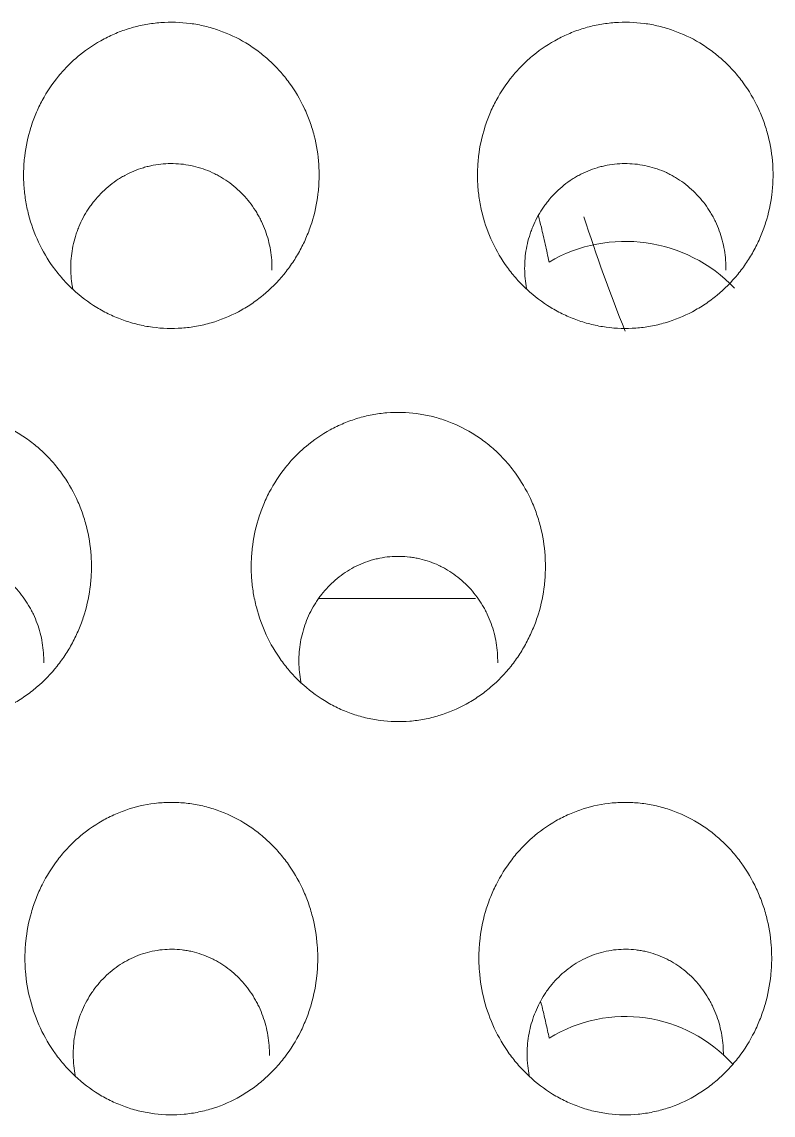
# Model space of a CAD drawing. Header units: inches. Extents: x 3778 to 56227, y -16914 to 35091.
# Drawn here: x 42629.28 to 42634.22, y -12669.03 to -12661.83 of the extents above; entities that cross this region are included whole.
import ezdxf

# ---------------------------------------------------------------- set-up
doc = ezdxf.new("R2010")
doc.units = ezdxf.units.IN
doc.header["$LTSCALE"] = 100
doc.header["$MEASUREMENT"] = 0
doc.layers.add('2-con', color=2, linetype='Continuous')
doc.layers.add('mark-B', color=2, linetype='Continuous', lineweight=20)

# ---------------------------------------------------------------- blocks, each defined once
blk = doc.blocks.new('무풍1WAY 대형')
at = {"layer": 'mark-B'}
blk.add_line((52.819, -413.3262), (51.7854, -413.3262), dxfattribs=at)
for centre, major_axis, start_param, end_param in [((50.8007, -409.5715), (0, -1.0025), 5.467013, 6.822923), ((50.8007, -414.6333), (0, -1.0449), 5.495241, 6.799449)]:
    blk.add_ellipse(centre, major_axis=major_axis, ratio=0.971746, start_param=start_param, end_param=end_param, dxfattribs=at)
for points, knots in [([(51.564, -410.3292), (51.6024, -410.3826), (51.6351, -410.4387), (51.6899, -410.5559), (51.712, -410.617), (51.7454, -410.7441), (51.7561, -410.8083), (51.7636, -410.9052), (51.7647, -410.9377), (51.7642, -410.9866), (51.7637, -411.0029), (51.7618, -411.0357), (51.7606, -411.0521), (51.7524, -411.1334), (51.7401, -411.197), (51.7132, -411.2905), (51.7029, -411.3213), (51.6792, -411.3821), (51.6658, -411.4123), (51.622, -411.4998), (51.5877, -411.5547), (51.5286, -411.632), (51.5076, -411.6569), (51.474, -411.6929), (51.4625, -411.7047), (51.439, -411.7275), (51.427, -411.7386), (51.3659, -411.7923), (51.3132, -411.83), (51.2425, -411.8703), (51.2281, -411.878), (51.1987, -411.8928), (51.1838, -411.8998), (51.1387, -411.9196), (51.1082, -411.9311), (51.0153, -411.9606), (50.9516, -411.9737), (50.8696, -411.9815), (50.8532, -411.9826), (50.8205, -411.9839), (50.8042, -411.9841), (50.7553, -411.9834), (50.6904, -411.979), (50.6261, -411.9676), (50.5782, -411.9564), (50.5622, -411.9523), (50.5306, -411.9431), (50.5151, -411.9381), (50.438, -411.9112), (50.3792, -411.8835), (50.3091, -411.841), (50.2953, -411.8321), (50.2681, -411.8136), (50.2282, -411.785), (50.1659, -411.7327), (50.1204, -411.6861), (50.0771, -411.6372), (50.0565, -411.6114), (49.9989, -411.5319), (49.966, -411.4759), (49.9315, -411.4022), (49.9249, -411.3873), (49.9124, -411.3571), (49.9065, -411.3418), (49.8898, -411.2954), (49.8802, -411.2642), (49.8557, -411.1698), (49.845, -411.1058), (49.8377, -411.0081), (49.8367, -410.9751), (49.8376, -410.9098), (49.8395, -410.8774), (49.8496, -410.7806), (49.8619, -410.7169), (49.8847, -410.6382), (49.8896, -410.6225), (49.9002, -410.5914), (49.917, -410.5454), (49.9367, -410.5009), (49.9802, -410.414), (50.0145, -410.3588), (50.0743, -410.2803), (50.0954, -410.2552), (50.1397, -410.2076), (50.186, -410.1622), (50.2367, -410.1216), (50.2764, -410.093), (50.2899, -410.0838), (50.3175, -410.066), (50.3316, -410.0574), (50.4027, -410.0165), (50.4621, -409.9902), (50.5549, -409.9603), (50.5865, -409.952), (50.6349, -409.942), (50.6511, -409.9391), (50.6835, -409.9342), (50.6998, -409.9322), (50.7809, -409.9246), (50.8459, -409.9254), (50.9274, -409.9355), (50.9437, -409.938), (50.9761, -409.9438), (51.0242, -409.9538), (51.1023, -409.9768), (51.1626, -410.0018), (51.207, -410.0229), (51.2217, -410.0304), (51.2506, -410.0461), (51.2648, -410.0543), (51.3345, -410.0971), (51.3862, -410.1366), (51.4579, -410.2036), (51.4809, -410.2273), (51.5243, -410.2767), (51.5447, -410.3025), (51.564, -410.3292)], [0, 0, 0, 0, 0.03125, 0.03125, 0.0625, 0.0625, 0.09375, 0.09375, 0.109375, 0.109375, 0.117187, 0.117187, 0.125, 0.125, 0.15625, 0.15625, 0.171875, 0.171875, 0.1875, 0.1875, 0.21875, 0.21875, 0.234375, 0.234375, 0.242187, 0.242187, 0.25, 0.25, 0.28125, 0.28125, 0.289062, 0.289062, 0.296875, 0.296875, 0.3125, 0.3125, 0.34375, 0.34375, 0.351562, 0.351562, 0.359375, 0.359375, 0.375, 0.390625, 0.390625, 0.398437, 0.398437, 0.40625, 0.40625, 0.4375, 0.4375, 0.445312, 0.445312, 0.453125, 0.46875, 0.484375, 0.484375, 0.5, 0.5, 0.53125, 0.53125, 0.539062, 0.539062, 0.546875, 0.546875, 0.5625, 0.5625, 0.59375, 0.59375, 0.609375, 0.609375, 0.625, 0.625, 0.65625, 0.65625, 0.664062, 0.664062, 0.671875, 0.6875, 0.6875, 0.71875, 0.71875, 0.734375, 0.734375, 0.75, 0.765625, 0.765625, 0.773437, 0.773437, 0.78125, 0.78125, 0.8125, 0.8125, 0.828125, 0.828125, 0.835937, 0.835937, 0.84375, 0.84375, 0.875, 0.875, 0.882812, 0.882812, 0.890625, 0.90625, 0.921875, 0.921875, 0.929687, 0.929687, 0.9375, 0.9375, 0.96875, 0.96875, 0.984375, 0.984375, 1, 1, 1, 1]), ([(54.5515, -410.3292), (54.59, -410.3826), (54.6227, -410.4387), (54.6775, -410.5559), (54.6996, -410.617), (54.7329, -410.7441), (54.7436, -410.8083), (54.7512, -410.9052), (54.7523, -410.9377), (54.7517, -410.9866), (54.7512, -411.0029), (54.7494, -411.0357), (54.7481, -411.0521), (54.7399, -411.1334), (54.7276, -411.197), (54.7008, -411.2905), (54.6904, -411.3213), (54.6667, -411.3821), (54.6533, -411.4123), (54.6095, -411.4998), (54.5753, -411.5547), (54.5162, -411.632), (54.4951, -411.6569), (54.4616, -411.6929), (54.4501, -411.7047), (54.4266, -411.7275), (54.4146, -411.7386), (54.3535, -411.7923), (54.3008, -411.83), (54.23, -411.8703), (54.2156, -411.878), (54.1863, -411.8928), (54.1713, -411.8998), (54.1263, -411.9196), (54.0958, -411.9311), (54.0029, -411.9606), (53.9392, -411.9737), (53.8572, -411.9815), (53.8408, -411.9826), (53.808, -411.9839), (53.7917, -411.9841), (53.7428, -411.9834), (53.678, -411.979), (53.6137, -411.9676), (53.5657, -411.9564), (53.5497, -411.9522), (53.5182, -411.9431), (53.5026, -411.9381), (53.4256, -411.9112), (53.3668, -411.8834), (53.2967, -411.841), (53.2828, -411.8321), (53.2556, -411.8136), (53.2157, -411.785), (53.1534, -411.7327), (53.108, -411.6861), (53.0647, -411.6372), (53.044, -411.6114), (52.9865, -411.5319), (52.9536, -411.4759), (52.9191, -411.4022), (52.9125, -411.3873), (52.9, -411.3571), (52.8941, -411.3417), (52.8774, -411.2954), (52.8678, -411.2642), (52.8432, -411.1698), (52.8326, -411.1058), (52.8252, -411.0081), (52.8242, -410.9751), (52.8252, -410.9098), (52.8271, -410.8774), (52.8371, -410.7806), (52.8495, -410.7169), (52.8722, -410.6382), (52.8772, -410.6225), (52.8877, -410.5914), (52.9045, -410.5454), (52.9243, -410.5009), (52.9678, -410.414), (53.002, -410.3588), (53.0619, -410.2803), (53.083, -410.2552), (53.1272, -410.2075), (53.1736, -410.1622), (53.2243, -410.1216), (53.2639, -410.093), (53.2774, -410.0838), (53.305, -410.066), (53.3191, -410.0574), (53.3903, -410.0165), (53.4496, -409.9902), (53.5425, -409.9603), (53.5741, -409.952), (53.6224, -409.942), (53.6387, -409.9391), (53.6711, -409.9342), (53.6873, -409.9322), (53.7685, -409.9246), (53.8335, -409.9254), (53.9149, -409.9355), (53.9313, -409.938), (53.9636, -409.9438), (54.0118, -409.9538), (54.0898, -409.9768), (54.1501, -410.0018), (54.1945, -410.0229), (54.2092, -410.0304), (54.2381, -410.0461), (54.2523, -410.0543), (54.322, -410.0971), (54.3738, -410.1366), (54.4455, -410.2036), (54.4685, -410.2273), (54.5118, -410.2767), (54.5323, -410.3025), (54.5515, -410.3292)], [0, 0, 0, 0, 0.03125, 0.03125, 0.0625, 0.0625, 0.09375, 0.09375, 0.109375, 0.109375, 0.117187, 0.117187, 0.125, 0.125, 0.15625, 0.15625, 0.171875, 0.171875, 0.1875, 0.1875, 0.21875, 0.21875, 0.234375, 0.234375, 0.242187, 0.242187, 0.25, 0.25, 0.28125, 0.28125, 0.289062, 0.289062, 0.296875, 0.296875, 0.3125, 0.3125, 0.34375, 0.34375, 0.351562, 0.351562, 0.359375, 0.359375, 0.375, 0.390625, 0.390625, 0.398437, 0.398437, 0.40625, 0.40625, 0.4375, 0.4375, 0.445312, 0.445312, 0.453125, 0.46875, 0.484375, 0.484375, 0.5, 0.5, 0.53125, 0.53125, 0.539062, 0.539062, 0.546875, 0.546875, 0.5625, 0.5625, 0.59375, 0.59375, 0.609375, 0.609375, 0.625, 0.625, 0.65625, 0.65625, 0.664063, 0.664063, 0.671875, 0.6875, 0.6875, 0.71875, 0.71875, 0.734375, 0.734375, 0.75, 0.765625, 0.765625, 0.773438, 0.773438, 0.78125, 0.78125, 0.8125, 0.8125, 0.828125, 0.828125, 0.835938, 0.835938, 0.84375, 0.84375, 0.875, 0.875, 0.882813, 0.882813, 0.890625, 0.90625, 0.921875, 0.921875, 0.929688, 0.929688, 0.9375, 0.9375, 0.96875, 0.96875, 0.984375, 0.984375, 1, 1, 1, 1]), ([(51.4319, -410.1795), (51.4334, -410.1866), (51.4347, -410.1937), (51.4396, -410.2224), (51.4424, -410.2441), (51.4451, -410.2769), (51.4457, -410.288), (51.4465, -410.3099), (51.4467, -410.3209), (51.4463, -410.3756), (51.4421, -410.4189), (51.4301, -410.4833), (51.4251, -410.5046), (51.4132, -410.5471), (51.4062, -410.5679), (51.3828, -410.6291), (51.3636, -410.6681), (51.3351, -410.7147), (51.3291, -410.7239), (51.3168, -410.742), (51.3103, -410.751), (51.2904, -410.7774), (51.2764, -410.7942), (51.2322, -410.8424), (51.1997, -410.8714), (51.1465, -410.9101), (51.1279, -410.9222), (51.0899, -410.9443), (51.051, -410.9642), (51.0104, -410.9799), (50.9688, -410.9934), (50.9475, -410.9992), (50.8826, -411.0128), (50.8391, -411.0171), (50.7736, -411.0166), (50.7517, -411.0152), (50.7188, -411.0113), (50.7078, -411.0097), (50.6861, -411.0059), (50.6753, -411.0038), (50.622, -410.9915), (50.5807, -410.9772), (50.5308, -410.9538), (50.5209, -410.9488), (50.5014, -410.9384), (50.4728, -410.9221), (50.4276, -410.8915), (50.394, -410.8634), (50.3617, -410.8335), (50.3462, -410.8176), (50.3026, -410.7684), (50.2769, -410.733), (50.2491, -410.6859), (50.2437, -410.6763), (50.2334, -410.6568), (50.2285, -410.6469), (50.2144, -410.617), (50.206, -410.5968), (50.1837, -410.5353), (50.1726, -410.4931), (50.1615, -410.4279), (50.1588, -410.406), (50.1554, -410.3621), (50.1547, -410.3401), (50.1549, -410.318)], [0, 0, 0, 0, 0.009671, 0.009671, 0.038799, 0.038799, 0.053362, 0.053362, 0.067926, 0.067926, 0.12618, 0.12618, 0.155308, 0.155308, 0.184435, 0.184435, 0.24269, 0.24269, 0.257253, 0.257253, 0.271817, 0.271817, 0.300944, 0.300944, 0.359199, 0.359199, 0.388326, 0.388326, 0.417454, 0.446581, 0.446581, 0.475708, 0.475708, 0.533963, 0.533963, 0.56309, 0.56309, 0.577654, 0.577654, 0.592218, 0.592218, 0.650472, 0.650472, 0.665036, 0.665036, 0.6796, 0.708727, 0.737854, 0.737854, 0.766981, 0.766981, 0.825236, 0.825236, 0.8398, 0.8398, 0.854363, 0.854363, 0.883491, 0.883491, 0.941745, 0.941745, 0.970873, 0.970873, 1, 1, 1, 1]), ([(54.4195, -410.1795), (54.4209, -410.1866), (54.4222, -410.1937), (54.4272, -410.2223), (54.4299, -410.244), (54.4326, -410.2769), (54.4333, -410.2879), (54.4341, -410.3099), (54.4342, -410.3209), (54.4338, -410.3756), (54.4296, -410.4189), (54.4176, -410.4833), (54.4127, -410.5046), (54.4007, -410.547), (54.3938, -410.5679), (54.3704, -410.6291), (54.3512, -410.6681), (54.3226, -410.7146), (54.3167, -410.7238), (54.3043, -410.742), (54.2979, -410.751), (54.278, -410.7774), (54.264, -410.7942), (54.2197, -410.8424), (54.1873, -410.8714), (54.1341, -410.9101), (54.1155, -410.9222), (54.0775, -410.9443), (54.0386, -410.9642), (53.9979, -410.9799), (53.9564, -410.9934), (53.9351, -410.9991), (53.8702, -411.0128), (53.8267, -411.0171), (53.7611, -411.0166), (53.7392, -411.0152), (53.7063, -411.0113), (53.6954, -411.0097), (53.6737, -411.0059), (53.6629, -411.0038), (53.6095, -410.9915), (53.5682, -410.9772), (53.5183, -410.9538), (53.5084, -410.9488), (53.489, -410.9384), (53.4604, -410.9221), (53.4151, -410.8915), (53.3815, -410.8634), (53.3493, -410.8335), (53.3337, -410.8176), (53.2901, -410.7684), (53.2645, -410.733), (53.2366, -410.6859), (53.2313, -410.6763), (53.2209, -410.6568), (53.216, -410.6469), (53.202, -410.617), (53.1936, -410.5968), (53.1713, -410.5353), (53.1601, -410.4931), (53.1491, -410.4279), (53.1464, -410.406), (53.143, -410.3621), (53.1422, -410.3401), (53.1425, -410.318)], [0, 0, 0, 0, 0.009669, 0.009669, 0.038797, 0.038797, 0.053361, 0.053361, 0.067924, 0.067924, 0.126179, 0.126179, 0.155306, 0.155306, 0.184434, 0.184434, 0.242688, 0.242688, 0.257252, 0.257252, 0.271816, 0.271816, 0.300943, 0.300943, 0.359198, 0.359198, 0.388325, 0.388325, 0.417453, 0.44658, 0.44658, 0.475707, 0.475707, 0.533962, 0.533962, 0.563089, 0.563089, 0.577653, 0.577653, 0.592217, 0.592217, 0.650472, 0.650472, 0.665035, 0.665035, 0.679599, 0.708726, 0.737854, 0.737854, 0.766981, 0.766981, 0.825236, 0.825236, 0.839799, 0.839799, 0.854363, 0.854363, 0.883491, 0.883491, 0.941745, 0.941745, 0.970873, 0.970873, 1, 1, 1, 1]), ([(51.3014, -410.4315), (51.3087, -410.4653), (51.316, -410.4985), (51.3307, -410.5635), (51.3381, -410.5952), (51.3489, -410.6404), (51.3524, -410.6547), (51.3559, -410.6688)], [0, 0, 0, 0, 0.403898, 0.403898, 0.807796, 0.807796, 1, 1, 1, 1]), ([(53.065, -412.9192), (53.1034, -412.9724), (53.136, -413.0283), (53.1904, -413.145), (53.2123, -413.2059), (53.2369, -413.3009), (53.2435, -413.3328), (53.2539, -413.3967), (53.2614, -413.4609), (53.2631, -413.5256), (53.2621, -413.5743), (53.2614, -413.5905), (53.2593, -413.6231), (53.2578, -413.6394), (53.2488, -413.7203), (53.2358, -413.7836), (53.2077, -413.8762), (53.1969, -413.9068), (53.1784, -413.952), (53.1719, -413.967), (53.1582, -413.9967), (53.151, -414.0113), (53.1134, -414.0832), (53.0782, -414.1373), (53.0177, -414.2133), (52.9963, -414.2377), (52.9621, -414.273), (52.9504, -414.2845), (52.9265, -414.3067), (52.9144, -414.3175), (52.8524, -414.3698), (52.7991, -414.4064), (52.7277, -414.4454), (52.7131, -414.4528), (52.6835, -414.467), (52.6685, -414.4738), (52.6233, -414.4926), (52.5621, -414.5145), (52.4992, -414.5299), (52.4513, -414.539), (52.4352, -414.5416), (52.4028, -414.546), (52.3865, -414.5478), (52.3045, -414.5545), (52.2395, -414.5529), (52.1429, -414.5403), (52.1109, -414.5344), (52.063, -414.523), (52.0471, -414.5187), (52.0157, -414.5095), (52.0002, -414.5044), (51.9234, -414.4773), (51.8648, -414.4495), (51.7949, -414.4071), (51.7811, -414.3982), (51.754, -414.3798), (51.7142, -414.3513), (51.6521, -414.2992), (51.6067, -414.2528), (51.5743, -414.2162), (51.5638, -414.2038), (51.5433, -414.1782), (51.5334, -414.1652), (51.4855, -414.0992), (51.4528, -414.0434), (51.4116, -413.9553), (51.3992, -413.9252), (51.3772, -413.8636), (51.3677, -413.8325), (51.3436, -413.7384), (51.3333, -413.6746), (51.3267, -413.5773), (51.3259, -413.5445), (51.3274, -413.4794), (51.3297, -413.4471), (51.3407, -413.3509), (51.3537, -413.2875), (51.3776, -413.2094), (51.3827, -413.1938), (51.3936, -413.1631), (51.4111, -413.1175), (51.4451, -413.0442), (51.4777, -412.9884), (51.5041, -412.9476), (51.5133, -412.9341), (51.5323, -412.9076), (51.5421, -412.8946), (51.5931, -412.8303), (51.6381, -412.7837), (51.712, -412.7209), (51.7377, -412.7011), (51.7779, -412.6733), (51.7916, -412.6643), (51.8195, -412.647), (51.8337, -412.6388), (51.9053, -412.5994), (51.965, -412.5742), (52.0582, -412.5459), (52.09, -412.538), (52.1546, -412.5257), (52.187, -412.5213), (52.2842, -412.5133), (52.3491, -412.5148), (52.4304, -412.5255), (52.4467, -412.5281), (52.4789, -412.5341), (52.5268, -412.5444), (52.6046, -412.5677), (52.6647, -412.5927), (52.709, -412.6139), (52.7236, -412.6214), (52.7525, -412.6371), (52.7666, -412.6453), (52.8361, -412.688), (52.8877, -412.7273), (52.9592, -412.7941), (52.9821, -412.8177), (53.0254, -412.8669), (53.0459, -412.8926), (53.065, -412.9192)], [0, 0, 0, 0, 0.03125, 0.03125, 0.0625, 0.0625, 0.078125, 0.078125, 0.09375, 0.109375, 0.109375, 0.117188, 0.117188, 0.125, 0.125, 0.15625, 0.15625, 0.171875, 0.171875, 0.179688, 0.179688, 0.1875, 0.1875, 0.21875, 0.21875, 0.234375, 0.234375, 0.242188, 0.242188, 0.25, 0.25, 0.28125, 0.28125, 0.289063, 0.289063, 0.296875, 0.296875, 0.3125, 0.328125, 0.328125, 0.335938, 0.335938, 0.34375, 0.34375, 0.375, 0.375, 0.390625, 0.390625, 0.398437, 0.398437, 0.40625, 0.40625, 0.4375, 0.4375, 0.445312, 0.445312, 0.453125, 0.46875, 0.484375, 0.484375, 0.492187, 0.492187, 0.5, 0.5, 0.53125, 0.53125, 0.546875, 0.546875, 0.5625, 0.5625, 0.59375, 0.59375, 0.609375, 0.609375, 0.625, 0.625, 0.65625, 0.65625, 0.664062, 0.664062, 0.671875, 0.6875, 0.703125, 0.703125, 0.710937, 0.710937, 0.71875, 0.71875, 0.75, 0.75, 0.765625, 0.765625, 0.773437, 0.773437, 0.78125, 0.78125, 0.8125, 0.8125, 0.828125, 0.828125, 0.84375, 0.84375, 0.875, 0.875, 0.882812, 0.882812, 0.890625, 0.90625, 0.921875, 0.921875, 0.929687, 0.929687, 0.9375, 0.9375, 0.96875, 0.96875, 0.984375, 0.984375, 1, 1, 1, 1]), ([(56.0526, -412.9192), (56.0909, -412.9724), (56.1235, -413.0283), (56.178, -413.145), (56.1999, -413.2059), (56.2244, -413.3009), (56.2311, -413.3328), (56.2415, -413.3967), (56.249, -413.4609), (56.2506, -413.5256), (56.2497, -413.5743), (56.249, -413.5905), (56.2468, -413.6231), (56.2454, -413.6394), (56.2363, -413.7203), (56.2233, -413.7836), (56.1952, -413.8762), (56.1844, -413.9068), (56.166, -413.952), (56.1595, -413.967), (56.1457, -413.9967), (56.1385, -414.0113), (56.1009, -414.0832), (56.0658, -414.1373), (56.0053, -414.2133), (55.9838, -414.2377), (55.9496, -414.273), (55.9379, -414.2845), (55.9141, -414.3067), (55.9019, -414.3175), (55.84, -414.3698), (55.7867, -414.4064), (55.7152, -414.4454), (55.7007, -414.4528), (55.6711, -414.467), (55.6561, -414.4738), (55.6109, -414.4926), (55.5497, -414.5145), (55.4867, -414.5299), (55.4388, -414.539), (55.4227, -414.5416), (55.3903, -414.546), (55.374, -414.5478), (55.2921, -414.5545), (55.2271, -414.5529), (55.1305, -414.5403), (55.0984, -414.5344), (55.0505, -414.523), (55.0346, -414.5187), (55.0032, -414.5095), (54.9877, -414.5044), (54.911, -414.4773), (54.8524, -414.4495), (54.7825, -414.4071), (54.7686, -414.3982), (54.7415, -414.3798), (54.7018, -414.3513), (54.6396, -414.2992), (54.5943, -414.2528), (54.5619, -414.2162), (54.5514, -414.2038), (54.5309, -414.1782), (54.5209, -414.1652), (54.4731, -414.0992), (54.4403, -414.0434), (54.3992, -413.9553), (54.3867, -413.9252), (54.3647, -413.8636), (54.3552, -413.8325), (54.3311, -413.7384), (54.3209, -413.6746), (54.3142, -413.5773), (54.3135, -413.5445), (54.315, -413.4794), (54.3172, -413.4471), (54.3282, -413.3509), (54.3413, -413.2875), (54.3651, -413.2094), (54.3702, -413.1938), (54.3812, -413.1631), (54.3986, -413.1175), (54.4327, -413.0442), (54.4652, -412.9884), (54.4917, -412.9476), (54.5008, -412.9341), (54.5198, -412.9076), (54.5297, -412.8946), (54.5806, -412.8303), (54.6257, -412.7837), (54.6996, -412.7209), (54.7253, -412.7011), (54.7655, -412.6733), (54.7792, -412.6643), (54.8071, -412.647), (54.8213, -412.6388), (54.8928, -412.5994), (54.9525, -412.5742), (55.0458, -412.5459), (55.0775, -412.538), (55.1422, -412.5257), (55.1745, -412.5213), (55.2717, -412.5133), (55.3366, -412.5148), (55.418, -412.5255), (55.4343, -412.5281), (55.4665, -412.5341), (55.5144, -412.5444), (55.5922, -412.5677), (55.6523, -412.5927), (55.6965, -412.6139), (55.7112, -412.6214), (55.74, -412.6371), (55.7541, -412.6453), (55.8236, -412.688), (55.8752, -412.7273), (55.9468, -412.7941), (55.9697, -412.8177), (56.013, -412.8669), (56.0334, -412.8926), (56.0526, -412.9192)], [0, 0, 0, 0, 0.03125, 0.03125, 0.0625, 0.0625, 0.078125, 0.078125, 0.09375, 0.109375, 0.109375, 0.117187, 0.117187, 0.125, 0.125, 0.15625, 0.15625, 0.171875, 0.171875, 0.179687, 0.179687, 0.1875, 0.1875, 0.21875, 0.21875, 0.234375, 0.234375, 0.242187, 0.242187, 0.25, 0.25, 0.28125, 0.28125, 0.289062, 0.289062, 0.296875, 0.296875, 0.3125, 0.328125, 0.328125, 0.335937, 0.335937, 0.34375, 0.34375, 0.375, 0.375, 0.390625, 0.390625, 0.398437, 0.398437, 0.40625, 0.40625, 0.4375, 0.4375, 0.445312, 0.445312, 0.453125, 0.46875, 0.484375, 0.484375, 0.492187, 0.492187, 0.5, 0.5, 0.53125, 0.53125, 0.546875, 0.546875, 0.5625, 0.5625, 0.59375, 0.59375, 0.609375, 0.609375, 0.625, 0.625, 0.65625, 0.65625, 0.664062, 0.664062, 0.671875, 0.6875, 0.703125, 0.703125, 0.710937, 0.710937, 0.71875, 0.71875, 0.75, 0.75, 0.765625, 0.765625, 0.773437, 0.773437, 0.78125, 0.78125, 0.8125, 0.8125, 0.828125, 0.828125, 0.84375, 0.84375, 0.875, 0.875, 0.882812, 0.882812, 0.890625, 0.90625, 0.921875, 0.921875, 0.929687, 0.929687, 0.9375, 0.9375, 0.96875, 0.96875, 0.984375, 0.984375, 1, 1, 1, 1]), ([(52.9344, -412.771), (52.9359, -412.7785), (52.9373, -412.786), (52.9422, -412.8151), (52.9449, -412.8369), (52.9483, -412.8808), (52.949, -412.9031), (52.948, -412.969), (52.9435, -413.0125), (52.9308, -413.0769), (52.9256, -413.0983), (52.9131, -413.1407), (52.9058, -413.1616), (52.8815, -413.2227), (52.8617, -413.2617), (52.8322, -413.308), (52.8261, -413.3171), (52.8134, -413.3351), (52.8067, -413.3441), (52.7863, -413.3702), (52.7719, -413.3869), (52.7266, -413.4345), (52.6936, -413.4631), (52.6393, -413.5012), (52.6204, -413.5131), (52.5819, -413.5346), (52.5425, -413.5539), (52.5013, -413.5692), (52.4698, -413.579), (52.4592, -413.582), (52.4377, -413.5874), (52.4269, -413.5899), (52.3724, -413.6007), (52.3286, -413.6046), (52.2627, -413.6036), (52.2406, -413.6021), (52.2075, -413.598), (52.1965, -413.5964), (52.1747, -413.5925), (52.1639, -413.5903), (52.1103, -413.5778), (52.0687, -413.5634), (52.0185, -413.5399), (52.0086, -413.5349), (51.989, -413.5245), (51.9602, -413.5082), (51.9146, -413.4775), (51.8808, -413.4494), (51.8482, -413.4196), (51.8326, -413.4037), (51.7885, -413.3544), (51.7626, -413.319), (51.7345, -413.2717), (51.7291, -413.2621), (51.7187, -413.2426), (51.7137, -413.2327), (51.6995, -413.2027), (51.6911, -413.1824), (51.6686, -413.1206), (51.6575, -413.0783), (51.6466, -413.0129), (51.6439, -412.9909), (51.6407, -412.9468), (51.64, -412.9247), (51.6404, -412.9025)], [0, 0, 0, 0, 0.010161, 0.010161, 0.039274, 0.039274, 0.068387, 0.068387, 0.126613, 0.126613, 0.155725, 0.155725, 0.184838, 0.184838, 0.243064, 0.243064, 0.257621, 0.257621, 0.272177, 0.272177, 0.30129, 0.30129, 0.359516, 0.359516, 0.388629, 0.388629, 0.417742, 0.446855, 0.446855, 0.461411, 0.461411, 0.475968, 0.475968, 0.534193, 0.534193, 0.563306, 0.563306, 0.577863, 0.577863, 0.592419, 0.592419, 0.650645, 0.650645, 0.665201, 0.665201, 0.679758, 0.708871, 0.737984, 0.737984, 0.767097, 0.767097, 0.825323, 0.825323, 0.839879, 0.839879, 0.854435, 0.854435, 0.883548, 0.883548, 0.941774, 0.941774, 0.970887, 0.970887, 1, 1, 1, 1]), ([(55.9219, -412.771), (55.9234, -412.7785), (55.9248, -412.786), (55.9297, -412.8151), (55.9324, -412.8369), (55.9358, -412.8808), (55.9365, -412.9031), (55.9356, -412.969), (55.931, -413.0125), (55.9183, -413.0769), (55.9131, -413.0983), (55.9006, -413.1407), (55.8934, -413.1616), (55.869, -413.2227), (55.8492, -413.2617), (55.8198, -413.308), (55.8136, -413.3171), (55.8009, -413.3351), (55.7943, -413.3441), (55.7739, -413.3702), (55.7595, -413.3869), (55.7142, -413.4345), (55.6811, -413.4631), (55.6269, -413.5012), (55.6079, -413.5131), (55.5694, -413.5346), (55.53, -413.5539), (55.4889, -413.5692), (55.4574, -413.579), (55.4468, -413.582), (55.4253, -413.5874), (55.4144, -413.5899), (55.3599, -413.6007), (55.3162, -413.6046), (55.2502, -413.6036), (55.2282, -413.6021), (55.1951, -413.598), (55.184, -413.5964), (55.1622, -413.5925), (55.1514, -413.5903), (55.0978, -413.5778), (55.0563, -413.5634), (55.0061, -413.5399), (54.9961, -413.5349), (54.9765, -413.5245), (54.9477, -413.5082), (54.9022, -413.4775), (54.8683, -413.4494), (54.8358, -413.4196), (54.8201, -413.4037), (54.776, -413.3544), (54.7502, -413.319), (54.7221, -413.2717), (54.7167, -413.2621), (54.7063, -413.2426), (54.7013, -413.2327), (54.6871, -413.2027), (54.6786, -413.1824), (54.6562, -413.1206), (54.645, -413.0783), (54.6341, -413.0129), (54.6315, -412.9909), (54.6282, -412.9468), (54.6276, -412.9247), (54.628, -412.9025)], [0, 0, 0, 0, 0.010161, 0.010161, 0.039274, 0.039274, 0.068387, 0.068387, 0.126613, 0.126613, 0.155725, 0.155725, 0.184838, 0.184838, 0.243064, 0.243064, 0.257621, 0.257621, 0.272177, 0.272177, 0.30129, 0.30129, 0.359516, 0.359516, 0.388629, 0.388629, 0.417742, 0.446855, 0.446855, 0.461411, 0.461411, 0.475968, 0.475968, 0.534193, 0.534193, 0.563306, 0.563306, 0.577863, 0.577863, 0.592419, 0.592419, 0.650645, 0.650645, 0.665201, 0.665201, 0.679758, 0.708871, 0.737984, 0.737984, 0.767097, 0.767097, 0.825323, 0.825323, 0.839879, 0.839879, 0.854435, 0.854435, 0.883548, 0.883548, 0.941774, 0.941774, 0.970887, 0.970887, 1, 1, 1, 1]), ([(51.5765, -415.5064), (51.6149, -415.5593), (51.6476, -415.6149), (51.7021, -415.731), (51.7239, -415.7915), (51.7443, -415.8703), (51.748, -415.8862), (51.7546, -415.9179), (51.7634, -415.9656), (51.7725, -416.0455), (51.7738, -416.1099), (51.7726, -416.1583), (51.7718, -416.1745), (51.7695, -416.2069), (51.7679, -416.2231), (51.7583, -416.3036), (51.7448, -416.3665), (51.7158, -416.4585), (51.7047, -416.4888), (51.6858, -416.5336), (51.6791, -416.5485), (51.665, -416.5778), (51.6577, -416.5923), (51.6193, -416.6634), (51.5835, -416.7168), (51.522, -416.7917), (51.5002, -416.8158), (51.4539, -416.862), (51.4299, -416.8838), (51.3548, -416.9452), (51.301, -416.9809), (51.2146, -417.0265), (51.1847, -417.0404), (51.1243, -417.0647), (51.063, -417.0858), (50.9999, -417.1005), (50.9519, -417.1092), (50.9358, -417.1117), (50.9034, -417.1158), (50.887, -417.1174), (50.8053, -417.1235), (50.7404, -417.1215), (50.6439, -417.1087), (50.6118, -417.1027), (50.564, -417.0912), (50.5481, -417.087), (50.5168, -417.0777), (50.5013, -417.0727), (50.4248, -417.0457), (50.3662, -417.018), (50.2963, -416.9759), (50.2825, -416.9671), (50.2554, -416.9488), (50.2156, -416.9205), (50.1534, -416.8688), (50.108, -416.8228), (50.0755, -416.7866), (50.065, -416.7742), (50.0444, -416.7488), (50.0345, -416.7359), (49.9865, -416.6703), (49.9537, -416.6148), (49.9125, -416.5273), (49.9001, -416.4973), (49.878, -416.436), (49.8686, -416.405), (49.8446, -416.3113), (49.8345, -416.2478), (49.8282, -416.1509), (49.8276, -416.1182), (49.8295, -416.0535), (49.8319, -416.0213), (49.8435, -415.9256), (49.8571, -415.8626), (49.8817, -415.7851), (49.887, -415.7696), (49.8982, -415.7391), (49.9161, -415.694), (49.9509, -415.6214), (49.9841, -415.5661), (50.0111, -415.5258), (50.0204, -415.5125), (50.0398, -415.4864), (50.0498, -415.4734), (50.1015, -415.4103), (50.1471, -415.3645), (50.2219, -415.3029), (50.2478, -415.2835), (50.2884, -415.2563), (50.3023, -415.2475), (50.3304, -415.2307), (50.3446, -415.2227), (50.4165, -415.1845), (50.4764, -415.1601), (50.5544, -415.1374), (50.5701, -415.1332), (50.6019, -415.1257), (50.6181, -415.1224), (50.6665, -415.1136), (50.6988, -415.1095), (50.7958, -415.1022), (50.8607, -415.1041), (50.942, -415.1151), (50.9583, -415.1177), (50.9904, -415.1238), (51.0382, -415.1341), (51.1158, -415.1574), (51.1759, -415.1823), (51.2201, -415.2034), (51.2348, -415.2108), (51.2636, -415.2264), (51.2777, -415.2346), (51.3472, -415.2769), (51.3988, -415.3159), (51.4704, -415.3822), (51.4934, -415.4056), (51.5368, -415.4545), (51.5573, -415.4799), (51.5765, -415.5064)], [0, 0, 0, 0, 0.03125, 0.03125, 0.0625, 0.0625, 0.070312, 0.070312, 0.078125, 0.09375, 0.109375, 0.109375, 0.117187, 0.117187, 0.125, 0.125, 0.15625, 0.15625, 0.171875, 0.171875, 0.179688, 0.179688, 0.1875, 0.1875, 0.21875, 0.21875, 0.234375, 0.234375, 0.25, 0.25, 0.28125, 0.28125, 0.296875, 0.296875, 0.3125, 0.328125, 0.328125, 0.335937, 0.335937, 0.34375, 0.34375, 0.375, 0.375, 0.390625, 0.390625, 0.398437, 0.398437, 0.40625, 0.40625, 0.4375, 0.4375, 0.445312, 0.445312, 0.453125, 0.46875, 0.484375, 0.484375, 0.492187, 0.492187, 0.5, 0.5, 0.53125, 0.53125, 0.546875, 0.546875, 0.5625, 0.5625, 0.59375, 0.59375, 0.609375, 0.609375, 0.625, 0.625, 0.65625, 0.65625, 0.664062, 0.664062, 0.671875, 0.6875, 0.703125, 0.703125, 0.710937, 0.710937, 0.71875, 0.71875, 0.75, 0.75, 0.765625, 0.765625, 0.773437, 0.773437, 0.78125, 0.78125, 0.8125, 0.8125, 0.820312, 0.820312, 0.828125, 0.828125, 0.84375, 0.84375, 0.875, 0.875, 0.882812, 0.882812, 0.890625, 0.90625, 0.921875, 0.921875, 0.929687, 0.929687, 0.9375, 0.9375, 0.96875, 0.96875, 0.984375, 0.984375, 1, 1, 1, 1]), ([(54.564, -415.5064), (54.6025, -415.5593), (54.6351, -415.6149), (54.6896, -415.731), (54.7115, -415.7915), (54.7318, -415.8703), (54.7355, -415.8862), (54.7422, -415.9179), (54.7509, -415.9656), (54.76, -416.0455), (54.7614, -416.1099), (54.7602, -416.1583), (54.7594, -416.1745), (54.757, -416.2069), (54.7555, -416.2231), (54.7459, -416.3036), (54.7324, -416.3665), (54.7034, -416.4585), (54.6923, -416.4888), (54.6734, -416.5336), (54.6667, -416.5485), (54.6526, -416.5778), (54.6452, -416.5923), (54.6068, -416.6634), (54.571, -416.7168), (54.5095, -416.7917), (54.4877, -416.8158), (54.4415, -416.862), (54.4174, -416.8838), (54.3423, -416.9452), (54.2886, -416.9809), (54.2022, -417.0265), (54.1723, -417.0404), (54.1118, -417.0647), (54.0505, -417.0858), (53.9874, -417.1005), (53.9395, -417.1092), (53.9234, -417.1116), (53.8909, -417.1158), (53.8746, -417.1174), (53.7928, -417.1235), (53.7279, -417.1215), (53.6314, -417.1087), (53.5994, -417.1027), (53.5515, -417.0912), (53.5357, -417.0869), (53.5044, -417.0777), (53.4889, -417.0727), (53.4123, -417.0457), (53.3537, -417.018), (53.2839, -416.9759), (53.27, -416.9671), (53.2429, -416.9488), (53.2031, -416.9205), (53.1409, -416.8688), (53.0955, -416.8228), (53.0631, -416.7865), (53.0525, -416.7742), (53.032, -416.7488), (53.022, -416.7359), (52.9741, -416.6703), (52.9413, -416.6148), (52.9, -416.5273), (52.8876, -416.4973), (52.8656, -416.436), (52.8561, -416.405), (52.8321, -416.3113), (52.822, -416.2478), (52.8158, -416.1509), (52.8152, -416.1182), (52.817, -416.0535), (52.8195, -416.0213), (52.8311, -415.9256), (52.8447, -415.8626), (52.8692, -415.7851), (52.8745, -415.7696), (52.8858, -415.7391), (52.9036, -415.694), (52.9385, -415.6214), (52.9717, -415.5661), (52.9987, -415.5258), (53.008, -415.5125), (53.0273, -415.4864), (53.0374, -415.4734), (53.0891, -415.4103), (53.1347, -415.3645), (53.2094, -415.3029), (53.2354, -415.2835), (53.276, -415.2563), (53.2898, -415.2475), (53.318, -415.2307), (53.3322, -415.2227), (53.4041, -415.1845), (53.464, -415.1601), (53.5419, -415.1374), (53.5577, -415.1332), (53.5895, -415.1257), (53.6056, -415.1224), (53.654, -415.1136), (53.6863, -415.1095), (53.7834, -415.1022), (53.8483, -415.1041), (53.9296, -415.1151), (53.9458, -415.1177), (53.9779, -415.1238), (54.0257, -415.1341), (54.1034, -415.1574), (54.1634, -415.1823), (54.2077, -415.2034), (54.2223, -415.2108), (54.2511, -415.2264), (54.2652, -415.2346), (54.3347, -415.2769), (54.3863, -415.3159), (54.458, -415.3822), (54.4809, -415.4056), (54.5243, -415.4545), (54.5448, -415.4799), (54.564, -415.5064)], [0, 0, 0, 0, 0.03125, 0.03125, 0.0625, 0.0625, 0.070312, 0.070312, 0.078125, 0.09375, 0.109375, 0.109375, 0.117187, 0.117187, 0.125, 0.125, 0.15625, 0.15625, 0.171875, 0.171875, 0.179687, 0.179687, 0.1875, 0.1875, 0.21875, 0.21875, 0.234375, 0.234375, 0.25, 0.25, 0.28125, 0.28125, 0.296875, 0.296875, 0.3125, 0.328125, 0.328125, 0.335938, 0.335938, 0.34375, 0.34375, 0.375, 0.375, 0.390625, 0.390625, 0.398438, 0.398438, 0.40625, 0.40625, 0.4375, 0.4375, 0.445313, 0.445313, 0.453125, 0.46875, 0.484375, 0.484375, 0.492188, 0.492188, 0.5, 0.5, 0.53125, 0.53125, 0.546875, 0.546875, 0.5625, 0.5625, 0.59375, 0.59375, 0.609375, 0.609375, 0.625, 0.625, 0.65625, 0.65625, 0.664063, 0.664063, 0.671875, 0.6875, 0.703125, 0.703125, 0.710938, 0.710938, 0.71875, 0.71875, 0.75, 0.75, 0.765625, 0.765625, 0.773438, 0.773438, 0.78125, 0.78125, 0.8125, 0.8125, 0.820313, 0.820313, 0.828125, 0.828125, 0.84375, 0.84375, 0.875, 0.875, 0.882813, 0.882813, 0.890625, 0.90625, 0.921875, 0.921875, 0.929688, 0.929688, 0.9375, 0.9375, 0.96875, 0.96875, 0.984375, 0.984375, 1, 1, 1, 1]), ([(51.4489, -415.362), (51.4504, -415.3694), (51.4517, -415.3768), (51.4566, -415.4059), (51.4593, -415.4278), (51.4626, -415.4718), (51.4632, -415.4941), (51.462, -415.5603), (51.4572, -415.6039), (51.4439, -415.6684), (51.4385, -415.6898), (51.4288, -415.7216), (51.4253, -415.7322), (51.4178, -415.753), (51.4139, -415.7633), (51.3929, -415.8142), (51.3725, -415.853), (51.3423, -415.899), (51.336, -415.9081), (51.323, -415.9261), (51.3162, -415.9349), (51.2953, -415.9609), (51.2807, -415.9774), (51.2345, -416.0246), (51.2008, -416.0529), (51.1549, -416.0841), (51.1454, -416.0902), (51.1264, -416.1018), (51.0975, -416.1183), (51.0476, -416.1421), (51.0061, -416.1569), (50.9743, -416.1665), (50.9635, -416.1694), (50.9419, -416.1747), (50.9309, -416.177), (50.8761, -416.1874), (50.832, -416.1911), (50.7656, -416.1897), (50.7435, -416.1882), (50.699, -416.1826), (50.6771, -416.1787), (50.6124, -416.1636), (50.5706, -416.1492), (50.52, -416.1258), (50.51, -416.1208), (50.4903, -416.1104), (50.4612, -416.0941), (50.4153, -416.0635), (50.3812, -416.0355), (50.3483, -416.0057), (50.3325, -415.9898), (50.2879, -415.9405), (50.2618, -415.9051), (50.2333, -415.8579), (50.2279, -415.8483), (50.2174, -415.8288), (50.2123, -415.8189), (50.198, -415.7888), (50.1894, -415.7685), (50.1667, -415.7065), (50.1555, -415.6641), (50.1446, -415.5986), (50.142, -415.5765), (50.1388, -415.5323), (50.1383, -415.5101), (50.1387, -415.4879)], [0, 0, 0, 0, 0.010045, 0.010045, 0.039161, 0.039161, 0.068278, 0.068278, 0.12651, 0.12651, 0.155626, 0.155626, 0.170185, 0.170185, 0.184743, 0.184743, 0.242975, 0.242975, 0.257534, 0.257534, 0.272092, 0.272092, 0.301208, 0.301208, 0.359441, 0.359441, 0.373999, 0.373999, 0.388557, 0.417673, 0.44679, 0.44679, 0.461348, 0.461348, 0.475906, 0.475906, 0.534139, 0.534139, 0.563255, 0.563255, 0.592371, 0.592371, 0.650604, 0.650604, 0.665162, 0.665162, 0.67972, 0.708837, 0.737953, 0.737953, 0.767069, 0.767069, 0.825302, 0.825302, 0.83986, 0.83986, 0.854418, 0.854418, 0.883535, 0.883535, 0.941767, 0.941767, 0.970884, 0.970884, 1, 1, 1, 1]), ([(54.4364, -415.362), (54.4379, -415.3694), (54.4393, -415.3768), (54.4442, -415.4059), (54.4468, -415.4278), (54.4501, -415.4718), (54.4507, -415.4941), (54.4495, -415.5603), (54.4447, -415.6039), (54.4314, -415.6684), (54.426, -415.6898), (54.4163, -415.7216), (54.4128, -415.7321), (54.4054, -415.753), (54.4014, -415.7633), (54.3805, -415.8141), (54.3601, -415.853), (54.3299, -415.899), (54.3236, -415.9081), (54.3105, -415.9261), (54.3038, -415.9349), (54.2829, -415.9609), (54.2682, -415.9774), (54.222, -416.0246), (54.1883, -416.0529), (54.1424, -416.0841), (54.133, -416.0901), (54.1139, -416.1017), (54.085, -416.1183), (54.0352, -416.1421), (53.9936, -416.1569), (53.9618, -416.1665), (53.9511, -416.1694), (53.9294, -416.1747), (53.9185, -416.177), (53.8636, -416.1874), (53.8195, -416.1911), (53.7532, -416.1897), (53.731, -416.1881), (53.6866, -416.1826), (53.6646, -416.1786), (53.5999, -416.1636), (53.5581, -416.1492), (53.5076, -416.1257), (53.4976, -416.1208), (53.4778, -416.1104), (53.4488, -416.0941), (53.4028, -416.0635), (53.3687, -416.0355), (53.3359, -416.0057), (53.32, -415.9898), (53.2755, -415.9405), (53.2493, -415.9051), (53.2209, -415.8579), (53.2154, -415.8483), (53.2049, -415.8288), (53.1999, -415.8189), (53.1855, -415.7888), (53.177, -415.7685), (53.1543, -415.7065), (53.1431, -415.6641), (53.1322, -415.5986), (53.1295, -415.5765), (53.1264, -415.5323), (53.1258, -415.5101), (53.1263, -415.4879)], [0, 0, 0, 0, 0.010045, 0.010045, 0.039161, 0.039161, 0.068278, 0.068278, 0.12651, 0.12651, 0.155627, 0.155627, 0.170185, 0.170185, 0.184743, 0.184743, 0.242976, 0.242976, 0.257534, 0.257534, 0.272092, 0.272092, 0.301208, 0.301208, 0.359441, 0.359441, 0.373999, 0.373999, 0.388557, 0.417674, 0.44679, 0.44679, 0.461348, 0.461348, 0.475906, 0.475906, 0.534139, 0.534139, 0.563255, 0.563255, 0.592372, 0.592372, 0.650604, 0.650604, 0.665162, 0.665162, 0.67972, 0.708837, 0.737953, 0.737953, 0.767069, 0.767069, 0.825302, 0.825302, 0.83986, 0.83986, 0.854418, 0.854418, 0.883535, 0.883535, 0.941767, 0.941767, 0.970884, 0.970884, 1, 1, 1, 1]), ([(51.3019, -415.542), (51.3105, -415.5818), (51.319, -415.6209), (51.336, -415.6973), (51.3446, -415.7346), (51.3592, -415.7962), (51.3653, -415.8212), (51.3714, -415.8452)], [0, 0, 0, 0, 0.368579, 0.368579, 0.737158, 0.737158, 1, 1, 1, 1])]:
    blk.add_open_spline(points, degree=3, knots=knots, dxfattribs=at)
blk.add_open_spline([(51.0726, -415.8402), (50.9919, -415.5857), (50.9013, -415.3339), (50.8008, -415.0858)], degree=3, dxfattribs=at)
blk = doc.blocks.new('dpdjzjs')
at = {"layer": 'mark-B', "rotation": 180}
blk.add_blockref('무풍1WAY 대형', (178654.9147, 88751.491), dxfattribs=at)

msp = doc.modelspace()

# ---------------------------------------------------------------- block references
at = {"layer": '2-con'}
msp.add_blockref('dpdjzjs', (-135970.8648, -101830.4424), dxfattribs=at)

doc.saveas('drawing.dxf')
